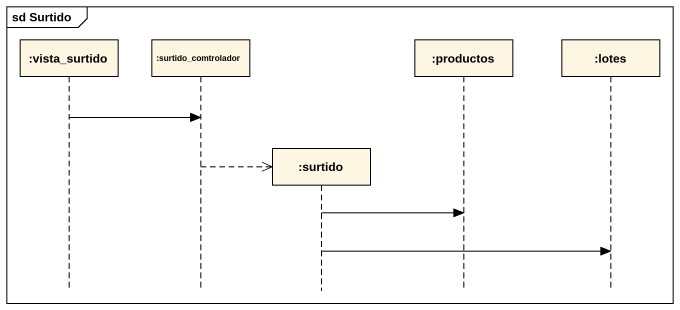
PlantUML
@startuml
mainframe sd Surtido
hide footbox
participant ":vista_surtido" as vista_surtido
participant ":surtido_comtrolador" as surtido_comtrolador
participant ":surtido" as surtido
participant ":productos" as productos
participant ":lotes" as lotes

vista_surtido -> surtido_comtrolador
surtido_comtrolador -->> surtido **
surtido -> productos
surtido -> lotes
@enduml
